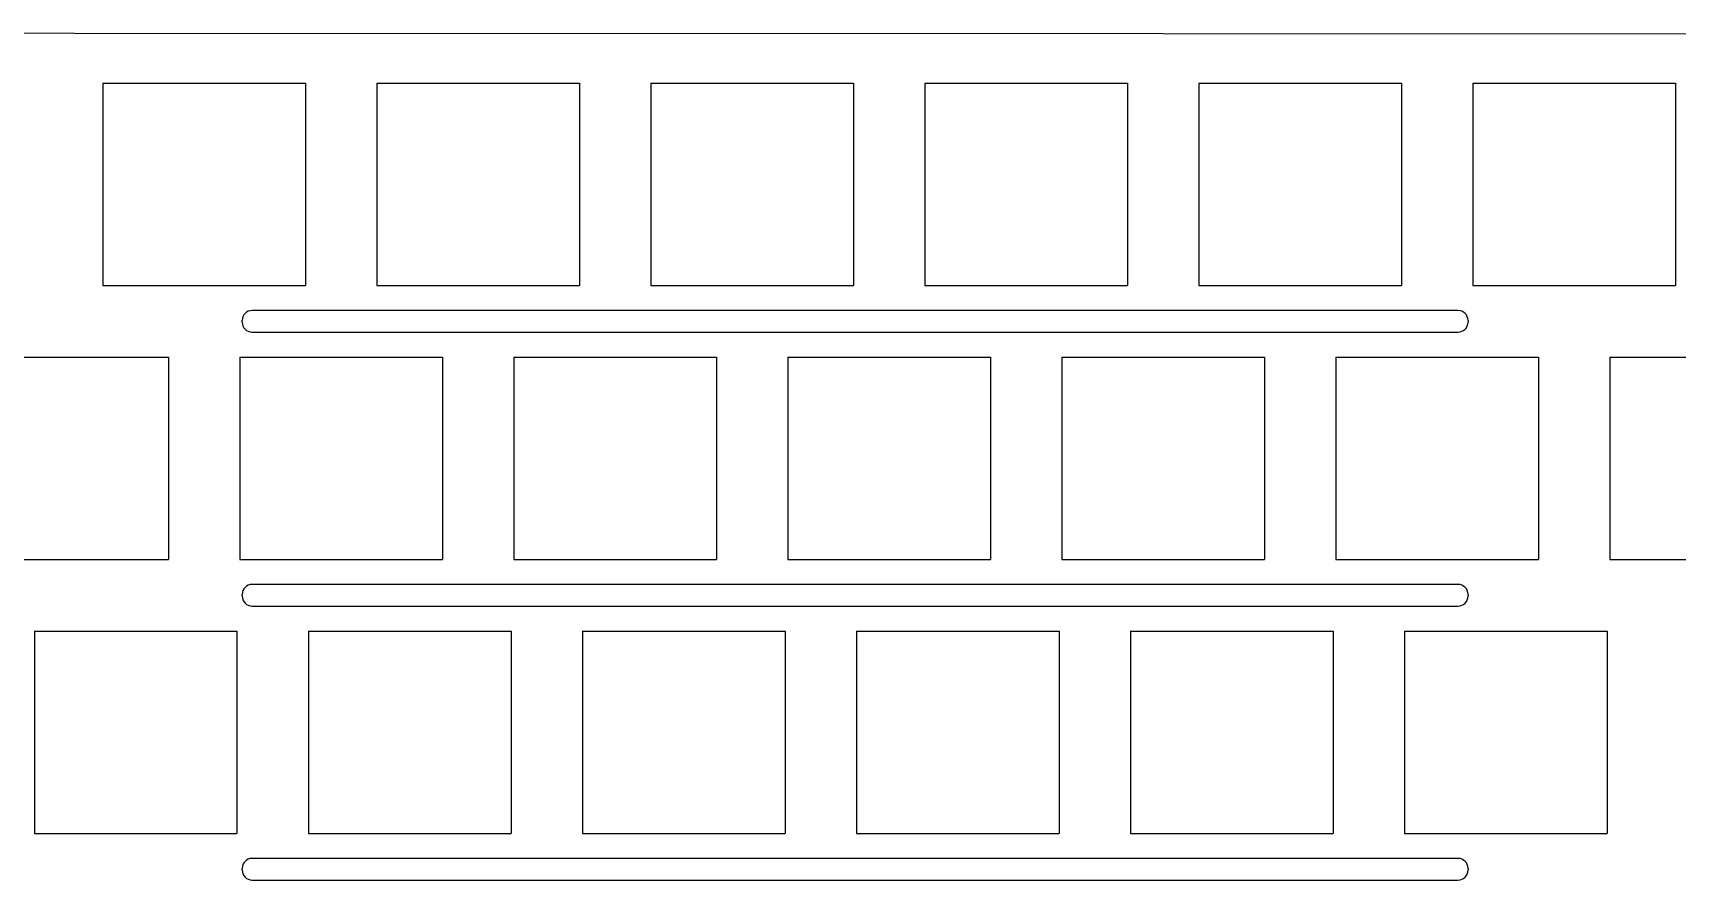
# Model space of a CAD drawing. Extents: x 1168 to 1833, y 1867 to 2135.
# Drawn here: x 1243.6 to 1357.6, y 1928.8 to 1987.5 of the extents above; entities that cross this region are included whole.
import ezdxf

# ---------------------------------------------------------------- set-up
doc = ezdxf.new("R2010")
doc.units = 0
doc.header["$MEASUREMENT"] = 0
doc.layers.add('_U+56FE_U+5C42 1', color=7, linetype='Continuous')

msp = doc.modelspace()

# ---------------------------------------------------------------- linework, layer by layer
at = {"layer": '_U+56FE_U+5C42 1', "color": 7, "lineweight": 25}
for points in [[(1170.99, 1987.52), (1472.99, 1987.44)], [(1248.47, 1984.04), (1262.52, 1984.04)], [(1248.47, 1984.04), (1248.47, 1969.99)], [(1262.52, 1984.04), (1262.52, 1969.99)], [(1267.47, 1984.04), (1281.52, 1984.04)], [(1267.47, 1984.04), (1267.47, 1969.99)], [(1281.52, 1984.04), (1281.52, 1969.99)], [(1286.47, 1984.04), (1300.52, 1984.04)], [(1286.47, 1984.04), (1286.47, 1969.99)], [(1300.52, 1984.04), (1300.52, 1969.99)], [(1305.47, 1984.04), (1319.52, 1984.04)], [(1305.47, 1984.04), (1305.47, 1969.99)], [(1319.52, 1984.04), (1319.52, 1969.99)], [(1324.47, 1984.04), (1338.52, 1984.04)], [(1324.47, 1984.04), (1324.47, 1969.99)], [(1338.52, 1984.04), (1338.52, 1969.99)], [(1343.47, 1984.04), (1357.52, 1984.04)], [(1343.47, 1984.04), (1343.47, 1969.99)], [(1357.52, 1984.04), (1357.52, 1969.99)], [(1248.47, 1969.99), (1262.52, 1969.99)], [(1267.47, 1969.99), (1281.52, 1969.99)], [(1286.47, 1969.99), (1300.52, 1969.99)], [(1305.47, 1969.99), (1319.52, 1969.99)], [(1324.47, 1969.99), (1338.52, 1969.99)], [(1343.47, 1969.99), (1357.52, 1969.99)], [(1342.43, 1968.27), (1258.83, 1968.27)], [(1258.13, 1967.47), (1258.13, 1967.57)], [(1258.83, 1966.77), (1342.43, 1966.77)], [(1343.13, 1967.57), (1343.13, 1967.47)], [(1238.97, 1965.04), (1253.02, 1965.04)], [(1253.02, 1965.04), (1253.02, 1950.99)], [(1257.97, 1965.04), (1272.02, 1965.04)], [(1257.97, 1965.04), (1257.97, 1950.99)], [(1272.02, 1965.04), (1272.02, 1950.99)], [(1276.97, 1965.04), (1291.02, 1965.04)], [(1276.97, 1965.04), (1276.97, 1950.99)], [(1291.02, 1965.04), (1291.02, 1950.99)], [(1295.97, 1965.04), (1310.02, 1965.04)], [(1295.97, 1965.04), (1295.97, 1950.99)], [(1310.02, 1965.04), (1310.02, 1950.99)], [(1314.97, 1965.04), (1329.02, 1965.04)], [(1314.97, 1965.04), (1314.97, 1950.99)], [(1329.02, 1965.04), (1329.02, 1950.99)], [(1333.97, 1965.04), (1348.02, 1965.04)], [(1333.97, 1965.04), (1333.97, 1950.99)], [(1348.02, 1965.04), (1348.02, 1950.99)], [(1352.97, 1965.04), (1367.02, 1965.04)], [(1352.97, 1965.04), (1352.97, 1950.99)], [(1238.97, 1950.99), (1253.02, 1950.99)], [(1257.97, 1950.99), (1272.02, 1950.99)], [(1276.97, 1950.99), (1291.02, 1950.99)], [(1295.97, 1950.99), (1310.02, 1950.99)], [(1314.97, 1950.99), (1329.02, 1950.99)], [(1333.97, 1950.99), (1348.02, 1950.99)], [(1352.97, 1950.99), (1367.02, 1950.99)], [(1258.13, 1948.47), (1258.13, 1948.57)], [(1342.43, 1949.27), (1258.83, 1949.27)], [(1343.13, 1948.57), (1343.13, 1948.47)], [(1258.83, 1947.77), (1342.43, 1947.77)], [(1243.72, 1946.04), (1257.77, 1946.04)], [(1243.72, 1946.04), (1243.72, 1931.99)], [(1257.77, 1946.04), (1257.77, 1931.99)], [(1262.72, 1946.04), (1276.77, 1946.04)], [(1262.72, 1946.04), (1262.72, 1931.99)], [(1276.77, 1946.04), (1276.77, 1931.99)], [(1281.72, 1946.04), (1295.77, 1946.04)], [(1281.72, 1946.04), (1281.72, 1931.99)], [(1295.77, 1946.04), (1295.77, 1931.99)], [(1300.72, 1946.04), (1314.77, 1946.04)], [(1300.72, 1946.04), (1300.72, 1931.99)], [(1314.77, 1946.04), (1314.77, 1931.99)], [(1319.72, 1946.04), (1333.77, 1946.04)], [(1319.72, 1946.04), (1319.72, 1931.99)], [(1333.77, 1946.04), (1333.77, 1931.99)], [(1338.72, 1946.04), (1352.77, 1946.04)], [(1338.72, 1946.04), (1338.72, 1931.99)], [(1352.77, 1946.04), (1352.77, 1931.99)], [(1243.72, 1931.99), (1257.77, 1931.99)], [(1262.72, 1931.99), (1276.77, 1931.99)], [(1281.72, 1931.99), (1295.77, 1931.99)], [(1300.72, 1931.99), (1314.77, 1931.99)], [(1319.72, 1931.99), (1333.77, 1931.99)], [(1338.72, 1931.99), (1352.77, 1931.99)], [(1342.43, 1930.27), (1258.83, 1930.27)], [(1258.13, 1929.47), (1258.13, 1929.57)], [(1343.13, 1929.57), (1343.13, 1929.47)], [(1258.83, 1928.77), (1342.43, 1928.77)]]:
    msp.add_lwpolyline(points, dxfattribs=at)
for points in [[(1258.83, 1968.27), (1258.44, 1968.27), (1258.13, 1967.95), (1258.13, 1967.57)], [(1343.13, 1967.57), (1343.13, 1967.95), (1342.82, 1968.27), (1342.43, 1968.27)], [(1258.13, 1967.47), (1258.13, 1967.08), (1258.44, 1966.77), (1258.83, 1966.77)], [(1342.43, 1966.77), (1342.82, 1966.77), (1343.13, 1967.08), (1343.13, 1967.47)], [(1258.83, 1949.27), (1258.44, 1949.27), (1258.13, 1948.95), (1258.13, 1948.57)], [(1258.13, 1948.47), (1258.13, 1948.08), (1258.44, 1947.77), (1258.83, 1947.77)], [(1343.13, 1948.57), (1343.13, 1948.95), (1342.82, 1949.27), (1342.43, 1949.27)], [(1342.43, 1947.77), (1342.82, 1947.77), (1343.13, 1948.08), (1343.13, 1948.47)], [(1258.83, 1930.27), (1258.44, 1930.27), (1258.13, 1929.95), (1258.13, 1929.57)], [(1343.13, 1929.57), (1343.13, 1929.95), (1342.82, 1930.27), (1342.43, 1930.27)], [(1258.13, 1929.47), (1258.13, 1929.08), (1258.44, 1928.77), (1258.83, 1928.77)], [(1342.43, 1928.77), (1342.82, 1928.77), (1343.13, 1929.08), (1343.13, 1929.47)]]:
    msp.add_open_spline(points, degree=3, dxfattribs=at)

doc.saveas('drawing.dxf')
